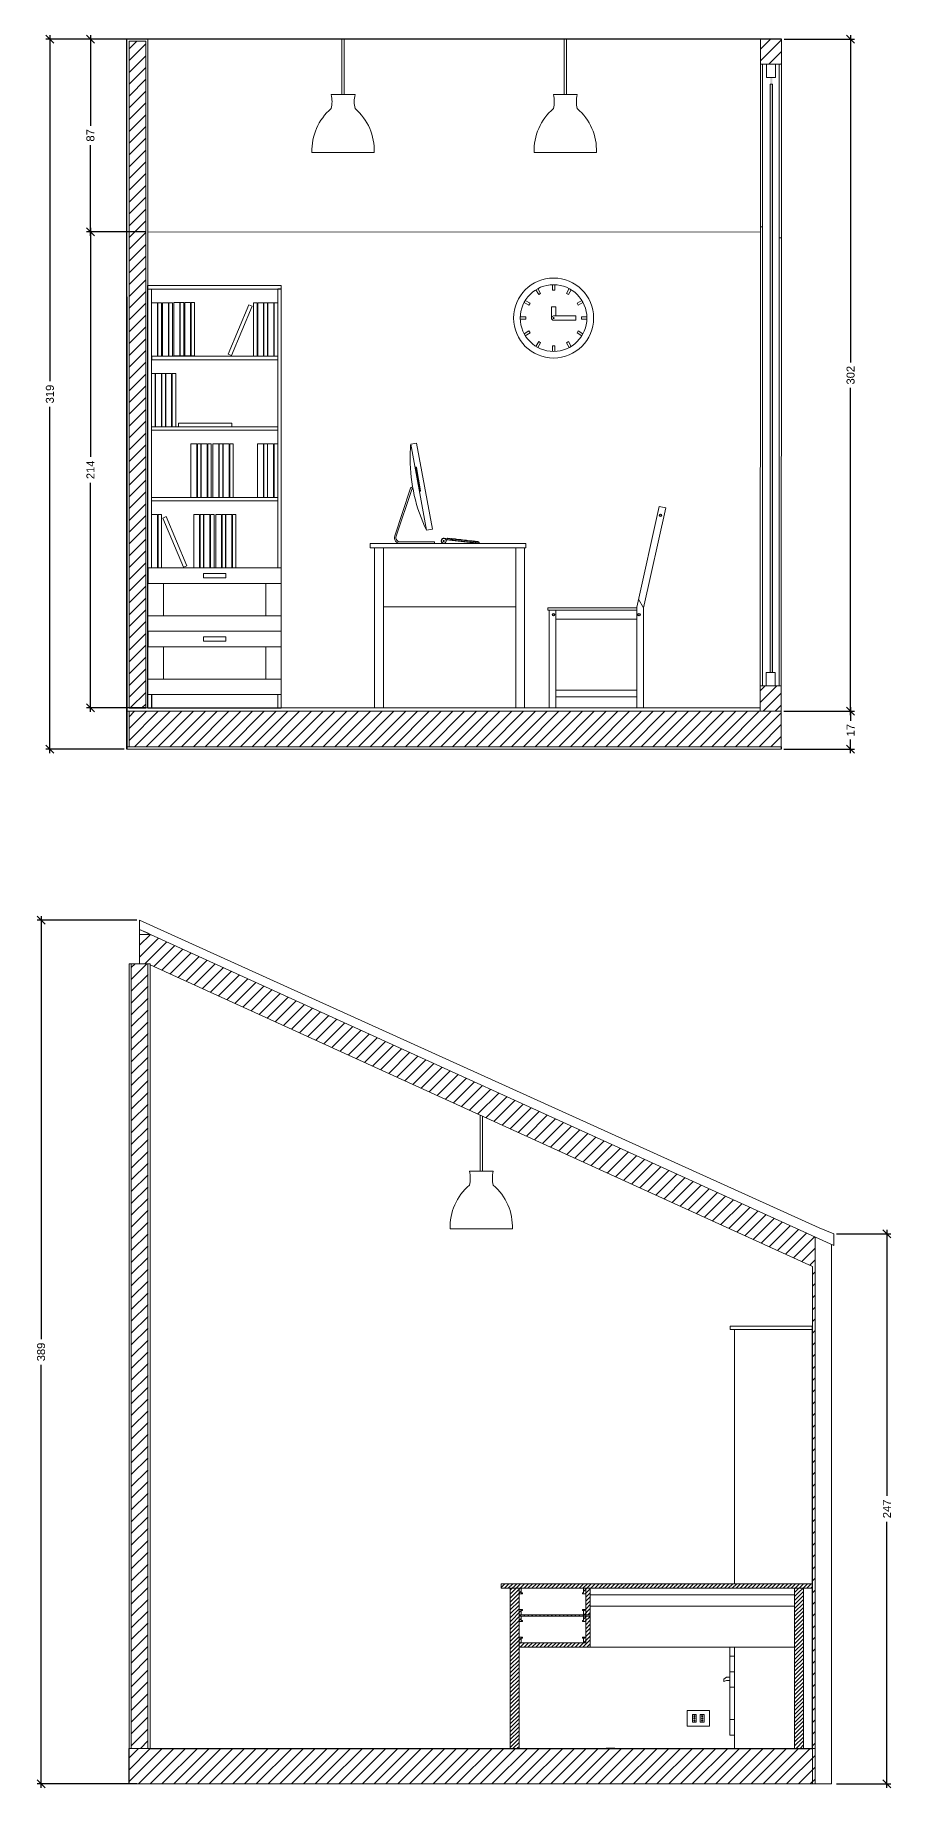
# Model space of a CAD drawing. Header units: inches. Extents: x 446 to 5946, y 570 to 2728.
# Drawn here: x 2364 to 2750, y 641 to 1429 of the extents above; entities that cross this region are included whole.
import ezdxf

# ---------------------------------------------------------------- set-up
doc = ezdxf.new("R2010")
doc.units = ezdxf.units.IN
doc.header["$MEASUREMENT"] = 0
for name, color, linetype, lineweight in [('ACCESSORI', 2, 'Continuous', 13), ('ARREDI', 8, 'Continuous', 18), ('CAMPITURE', 6, 'Continuous', 13), ('INFISSI', 4, 'Continuous', 13), ('quote', 5, 'Continuous', 18), ('STRUTTURA', 7, 'Continuous', 20), ('Viti', 4, 'Continuous', 25)]:
    doc.layers.add(name, color=color, linetype=linetype, lineweight=lineweight)
doc.styles.add('ARIAL', font='Arial.ttf')
doc.dimstyles.new('TICK_36', dxfattribs={"dimtxt": 3.6, "dimasz": 3.6, "dimexe": 1.8, "dimexo": 1.2, "dimgap": 1.8, "dimtad": 0, "dimdec": 0, "dimzin": 0, "dimdsep": 46, "dimtxsty": 'ARIAL', "dimblk": 'OBLIQUE', "dimcen": 1.8, "dimdle": 1.8, "dimclrd": 256, "dimclrt": 256, "dimadec": 0, "dimazin": 0, "dimtfac": 1, "dimtdec": 0, "dimtmove": 1, "dimatfit": 3, "dimldrblk": 'OPEN90', "dimfxl": 1, "dimtfill": 1, "dimtolj": 1, "dimtzin": 0, "dimarcsym": 0})
pattern_1 = [(45, (-1094.5758, -921.7345), (-2.6516504, 2.6516504), [])]

# ---------------------------------------------------------------- blocks, each defined once
blk = doc.blocks.new('scrivania')
for p, q in [((1099.49, 549.14), (1169.49, 549.14)), ((1099.49, 547.14), (1099.49, 549.14)), ((1169.49, 547.14), (1099.49, 547.14)), ((1101.49, 547.14), (1101.49, 520.64)), ((1101.49, 547.14), (1101.49, 475.14)), ((1105.49, 475.14), (1105.49, 547.14)), ((1164.99, 547.14), (1164.99, 475.14)), ((1168.99, 520.64), (1168.99, 547.14)), ((1169.49, 547.14), (1168.99, 547.14)), ((1168.99, 475.14), (1168.99, 547.14)), ((1169.49, 549.14), (1169.49, 547.14)), ((1105.49, 520.64), (1164.99, 520.64)), ((1101.49, 475.14), (1105.49, 475.14)), ((1164.99, 475.14), (1168.99, 475.14))]:
    blk.add_line(p, q)
blk = doc.blocks.new('sedia')
for p, q in [((1164.84, 615.91), (1154.76, 570.59)), ((1167.76, 615.26), (1157.76, 570.26)), ((1167.76, 615.26), (1164.84, 615.91)), ((1154.76, 570.26), (1114.76, 570.26)), ((1114.76, 569.26), (1114.76, 570.26)), ((1154.76, 569.26), (1114.76, 569.26)), ((1115.26, 569.26), (1115.26, 525.26)), ((1118.26, 569.26), (1118.26, 525.26)), ((1154.76, 525.26), (1154.76, 570.59)), ((1155.56, 574.19), (1157.76, 570.26)), ((1157.76, 525.26), (1157.76, 570.26)), ((1154.76, 565.26), (1118.26, 565.26)), ((1154.76, 533.26), (1118.26, 533.26)), ((1154.76, 530.26), (1118.26, 530.26)), ((1118.26, 525.26), (1115.26, 525.26)), ((1157.76, 525.26), (1154.76, 525.26))]:
    blk.add_line(p, q)
at = {"layer": 'Viti'}
for centre in [(1165.41, 611.94), (1117.26, 567.26), (1155.76, 567.26)]:
    blk.add_circle(centre, 0.5, dxfattribs=at)
blk = doc.blocks.new('MAC1')
at = {"layer": 'ACCESSORI'}
for points in [[(2699.02, 1381.47, -0.022614), (2699.32, 1388.12), (2706.4, 1349.35, -0.113322)], [(2701.46, 1377.58, -1), (2701.81, 1377.65), (2703.72, 1367.16, -1), (2703.38, 1367.1)], [(2700.1, 1368.91, 0.23825), (2699.07, 1367.89), (2692.06, 1346.89, 0.512029), (2694.57, 1343.41), (2709.98, 1343.41), (2709.98, 1344.09), (2694.57, 1344.09, -0.512029), (2692.71, 1346.67), (2699.72, 1367.67, -0.211377), (2700.22, 1368.23, -0.002352)], [(2713.96, 1344.75, 2.414214), (2714.29, 1344.75, -1), (2714.32, 1344.78, -2.414214), (2713.94, 1344.78, -1)], [(2714.11, 1344.86, -1), (2714.15, 1344.86), (2714.15, 1344.59, -1), (2714.11, 1344.59)], [(2715.43, 1345.04, -0.222006), (2715.79, 1345.16), (2729.77, 1343.59), (2729.75, 1343.43)], [(2715.83, 1345.58), (2715.85, 1345.76, -0.414214), (2715.93, 1345.82), (2717, 1345.71, -0.414214), (2717.06, 1345.62), (2717.04, 1345.44)], [(2717.51, 1345.39), (2717.53, 1345.57, -0.414214), (2717.61, 1345.64), (2719.45, 1345.43, -0.414214), (2719.52, 1345.35), (2719.5, 1345.17)], [(2719.94, 1345.12), (2719.96, 1345.3, -0.414214), (2720.05, 1345.36), (2721.86, 1345.16, -0.414214), (2721.93, 1345.08), (2721.91, 1344.9)], [(2722.41, 1344.84), (2722.43, 1345.02, -0.414214), (2722.51, 1345.08), (2724.32, 1344.88, -0.414214), (2724.38, 1344.8), (2724.36, 1344.62)], [(2724.8, 1344.57), (2724.83, 1344.75, -0.414214), (2724.91, 1344.81), (2726.72, 1344.61, -0.414214), (2726.79, 1344.53), (2726.77, 1344.35)], [(2727.37, 1344.54), (2728.09, 1344.46, -0.200144), (2728.14, 1344.43), (2728.35, 1344.17), (2727.27, 1344.29), (2727.29, 1344.47, -0.414214)], [(2728.58, 1344.4), (2729.5, 1344.3, -0.414214), (2729.56, 1344.22), (2729.54, 1344.04), (2728.48, 1344.16), (2728.5, 1344.34, -0.414214)]]:
    blk.add_lwpolyline(points, format="xyb", close=True, dxfattribs=at)
blk.add_lwpolyline([(2699.32, 1388.12), (2701.95, 1388.6), (2709.03, 1349.83), (2706.4, 1349.35)], close=True, dxfattribs=at)
blk.add_lwpolyline([(2715.79, 1345.16), (2730.1, 1343.55), (2730.15, 1343.97), (2714.26, 1345.76, 2.784253), (2715.3, 1344.68, -0.474613), (2715.8, 1345.16)], format="xyb", dxfattribs=at)
blk.add_circle((2714.13, 1344.59), 1.07, dxfattribs=at)
blk = doc.blocks.new('RETINO')
at = {"layer": 'CAMPITURE', "linetype": 'Continuous'}
for p, q in [((4390.22, 1019.93), (4395.09, 1024.8)), ((4390.22, 1014.63), (4398.75, 1023.16)), ((4392.5, 1011.6), (4402.39, 1021.5)), ((4396.6, 1010.4), (4406.04, 1019.84)), ((4400.24, 1008.75), (4409.68, 1018.18)), ((4403.89, 1007.09), (4413.33, 1016.52)), ((4407.53, 1005.43), (4416.97, 1014.86)), ((4411.18, 1003.77), (4420.62, 1013.21)), ((4414.82, 1002.11), (4424.26, 1011.55)), ((4418.47, 1000.45), (4427.9, 1009.89)), ((4422.11, 998.79), (4431.55, 1008.23)), ((4425.75, 997.13), (4435.19, 1006.57)), ((4429.4, 995.47), (4438.84, 1004.91)), ((4433.04, 993.81), (4442.48, 1003.25)), ((4436.69, 992.15), (4446.12, 1001.59)), ((4440.33, 990.49), (4449.77, 999.93)), ((4443.97, 988.83), (4453.41, 998.27)), ((4447.62, 987.18), (4457.06, 996.61)), ((4451.26, 985.52), (4460.7, 994.95)), ((4454.91, 983.86), (4464.34, 993.3)), ((4458.55, 982.2), (4467.99, 991.64)), ((4462.19, 980.54), (4471.63, 989.98)), ((4465.84, 978.88), (4475.28, 988.32)), ((4469.48, 977.22), (4478.92, 986.66)), ((4473.13, 975.56), (4482.57, 985)), ((4476.77, 973.9), (4486.21, 983.34)), ((4480.41, 972.24), (4489.85, 981.68)), ((4484.06, 970.58), (4493.5, 980.02)), ((4487.7, 968.92), (4497.14, 978.36)), ((4491.35, 967.26), (4500.79, 976.7)), ((4494.99, 965.61), (4504.43, 975.04)), ((4498.64, 963.95), (4508.07, 973.39)), ((4502.28, 962.29), (4511.72, 971.73)), ((4505.92, 960.63), (4515.36, 970.07)), ((4509.57, 958.97), (4519.01, 968.41)), ((4513.21, 957.31), (4522.65, 966.75)), ((4516.86, 955.65), (4526.29, 965.09)), ((4520.5, 953.99), (4529.94, 963.43)), ((4524.14, 952.33), (4533.58, 961.77)), ((4527.79, 950.67), (4537.23, 960.11)), ((4531.43, 949.01), (4540.87, 958.45)), ((4535.08, 947.35), (4544.52, 956.79)), ((4538.72, 945.7), (4548.16, 955.13)), ((4542.36, 944.04), (4551.8, 953.48)), ((4546.01, 942.38), (4555.45, 951.82)), ((4549.65, 940.72), (4559.09, 950.16)), ((4553.3, 939.06), (4562.74, 948.5)), ((4556.94, 937.4), (4566.38, 946.84)), ((4560.58, 935.74), (4570.02, 945.18)), ((4564.23, 934.08), (4573.67, 943.52)), ((4567.87, 932.42), (4577.31, 941.86)), ((4571.52, 930.76), (4580.96, 940.2)), ((4575.16, 929.1), (4584.6, 938.54)), ((4578.81, 927.44), (4588.24, 936.88)), ((4582.45, 925.78), (4591.89, 935.22)), ((4586.09, 924.13), (4595.53, 933.56)), ((4589.74, 922.47), (4599.18, 931.91)), ((4593.38, 920.81), (4602.82, 930.25)), ((4597.03, 919.15), (4606.47, 928.59)), ((4600.67, 917.49), (4610.11, 926.93)), ((4604.31, 915.83), (4613.75, 925.27)), ((4607.96, 914.17), (4617.4, 923.61)), ((4611.6, 912.51), (4621.04, 921.95)), ((4615.25, 910.85), (4624.69, 920.29)), ((4618.89, 909.19), (4628.33, 918.63)), ((4622.53, 907.53), (4631.97, 916.97)), ((4626.18, 905.87), (4635.62, 915.31)), ((4629.82, 904.21), (4639.26, 913.65)), ((4633.47, 902.56), (4642.91, 912)), ((4637.11, 900.9), (4646.55, 910.34)), ((4640.75, 899.24), (4650.19, 908.68)), ((4644.4, 897.58), (4653.84, 907.02)), ((4648.04, 895.92), (4657.48, 905.36)), ((4651.69, 894.26), (4661.13, 903.7)), ((4655.33, 892.6), (4664.77, 902.04)), ((4658.98, 890.94), (4668.42, 900.38)), ((4662.62, 889.28), (4672.06, 898.72)), ((4666.26, 887.62), (4675.7, 897.06)), ((4669.91, 885.96), (4679.35, 895.4)), ((4673.55, 884.3), (4682.99, 893.74)), ((4677.2, 882.65), (4686.64, 892.09)), ((4680.84, 880.99), (4690.28, 890.43)), ((4684.48, 879.33), (4693.92, 888.77)), ((4688.13, 877.67), (4694.16, 883.7)), ((4691.77, 876.01), (4694.16, 878.4)), ((4692.97, 871.9), (4694.17, 873.1)), ((4692.97, 866.6), (4694.17, 867.8)), ((4692.97, 861.29), (4694.17, 862.49)), ((4692.97, 855.99), (4694.17, 857.19)), ((4692.97, 850.69), (4694.17, 851.89)), ((4692.97, 845.38), (4694.17, 846.58)), ((4692.97, 840.08), (4694.17, 841.28)), ((4692.97, 834.78), (4694.17, 835.98)), ((4692.97, 829.47), (4694.17, 830.67)), ((4692.97, 824.17), (4694.17, 825.37)), ((4692.97, 818.87), (4694.17, 820.07)), ((4692.97, 813.56), (4694.17, 814.76)), ((4692.97, 808.26), (4694.17, 809.46)), ((4692.97, 802.96), (4694.17, 804.16)), ((4692.97, 797.65), (4694.17, 798.85)), ((4692.97, 792.35), (4694.17, 793.55)), ((4692.97, 787.05), (4694.17, 788.25)), ((4692.97, 781.74), (4694.17, 782.94)), ((4692.97, 776.44), (4694.17, 777.64)), ((4692.97, 771.14), (4694.17, 772.34)), ((4692.97, 765.83), (4694.17, 767.03)), ((4692.97, 760.53), (4694.17, 761.73)), ((4692.97, 755.23), (4694.17, 756.43)), ((4692.97, 749.92), (4694.17, 751.12)), ((4692.97, 744.62), (4694.17, 745.82)), ((4692.97, 739.32), (4694.17, 740.52)), ((4692.97, 734.01), (4694.17, 735.21)), ((4692.97, 728.71), (4694.17, 729.91)), ((4692.97, 723.41), (4694.17, 724.61)), ((4692.97, 718.1), (4694.17, 719.3)), ((4692.97, 712.8), (4694.17, 714)), ((4692.97, 707.5), (4694.17, 708.7)), ((4692.97, 702.19), (4694.17, 703.39)), ((4692.97, 696.89), (4694.17, 698.09)), ((4692.97, 691.59), (4694.17, 692.79)), ((4692.97, 686.28), (4694.17, 687.48)), ((4692.97, 680.98), (4694.17, 682.18)), ((4692.97, 675.68), (4694.17, 676.88)), ((4692.97, 670.37), (4694.17, 671.57)), ((4692.97, 665.07), (4694.17, 666.27)), ((4692.97, 659.77), (4694.17, 660.97))]:
    blk.add_line(p, q, dxfattribs=at)
blk = doc.blocks.new('_Oblique')
at = {"color": 0, "linetype": 'ByBlock', "lineweight": -2}
blk.add_line((-0.5, -0.5), (0.5, 0.5), dxfattribs=at)
blk = doc.blocks.new('*D28')
at = {"layer": 'quote', "color": 0, "lineweight": -2, "transparency": 16777216}
for p, q in [((2701.27, 1427.6), (2732.95, 1427.6)), ((2701.17, 1125.19), (2732.95, 1125.19))]:
    blk.add_line(p, q, dxfattribs=at)
at = {"layer": 'quote', "lineweight": -2, "transparency": 16777216}
for p, q in [((2731.15, 1429.4), (2731.15, 1282.12)), ((2731.15, 1123.39), (2731.15, 1270.66))]:
    blk.add_line(p, q, dxfattribs=at)
at = {"layer": 'quote', "lineweight": -2, "transparency": 16777216, "xscale": 3.6, "yscale": 3.6, "zscale": 3.6}
for p, rotation in [((2731.15, 1427.6), 90), ((2731.15, 1125.19), 270)]:
    blk.add_blockref('_Oblique', p, dxfattribs=dict(at, rotation=rotation))
at = {"layer": 'quote', "transparency": 16777216, "insert": (2731.15, 1276.39), "char_height": 3.6, "attachment_point": 5, "rotation": 90, "style": 'ARIAL', "bg_fill": 3, "box_fill_scale": 1.25, "bg_fill_color": 256, "bg_fill_true_color": 13158600, "bg_fill_transparency": 0}
blk.add_mtext('\\A1;302', dxfattribs=at)
blk = doc.blocks.new('_Open90')
at = {"color": 0, "linetype": 'ByBlock', "lineweight": -2}
for p, q in [((0, 0), (-1, 0)), ((-0.5, 0.5), (0, 0)), ((0, 0), (-0.5, -0.5))]:
    blk.add_line(p, q, dxfattribs=at)
blk = doc.blocks.new('*D29')
at = {"layer": 'quote', "color": 0, "lineweight": -2, "transparency": 16777216}
for p, q in [((2701.17, 1125.19), (2732.95, 1125.19)), ((2701.17, 1108.19), (2732.95, 1108.19))]:
    blk.add_line(p, q, dxfattribs=at)
at = {"layer": 'quote', "lineweight": -2, "transparency": 16777216}
for p, q in [((2731.15, 1126.99), (2731.15, 1120.89)), ((2731.15, 1106.39), (2731.15, 1112.48))]:
    blk.add_line(p, q, dxfattribs=at)
at = {"layer": 'quote', "lineweight": -2, "transparency": 16777216, "xscale": 3.6, "yscale": 3.6, "zscale": 3.6}
for p, rotation in [((2731.15, 1125.19), 90), ((2731.15, 1108.19), 270)]:
    blk.add_blockref('_Oblique', p, dxfattribs=dict(at, rotation=rotation))
at = {"layer": 'quote', "transparency": 16777216, "insert": (2731.15, 1116.69), "char_height": 3.6, "attachment_point": 5, "rotation": 90, "style": 'ARIAL', "bg_fill": 3, "box_fill_scale": 1.25, "bg_fill_color": 256, "bg_fill_true_color": 13158600, "bg_fill_transparency": 0}
blk.add_mtext('\\A1;17', dxfattribs=at)
blk = doc.blocks.new('*D30')
at = {"layer": 'quote', "color": 0, "lineweight": -2, "transparency": 16777216}
for p, q in [((2404.27, 1427.59), (2369.03, 1427.59)), ((2404.27, 1108.19), (2369.03, 1108.19))]:
    blk.add_line(p, q, dxfattribs=at)
at = {"layer": 'quote', "lineweight": -2, "transparency": 16777216}
for p, q in [((2370.83, 1429.39), (2370.83, 1273.64)), ((2370.83, 1106.39), (2370.83, 1262.14))]:
    blk.add_line(p, q, dxfattribs=at)
at = {"layer": 'quote', "lineweight": -2, "transparency": 16777216, "xscale": 3.6, "yscale": 3.6, "zscale": 3.6}
for p, rotation in [((2370.83, 1427.59), 90), ((2370.83, 1108.19), 270)]:
    blk.add_blockref('_Oblique', p, dxfattribs=dict(at, rotation=rotation))
at = {"layer": 'quote', "transparency": 16777216, "insert": (2370.83, 1267.89), "char_height": 3.6, "attachment_point": 5, "rotation": 90, "style": 'ARIAL', "bg_fill": 3, "box_fill_scale": 1.25, "bg_fill_color": 256, "bg_fill_true_color": 13158600, "bg_fill_transparency": 0}
blk.add_mtext('\\A1;319', dxfattribs=at)
blk = doc.blocks.new('*D31')
at = {"layer": 'quote', "color": 0, "lineweight": -2, "transparency": 16777216}
for p, q in [((2413.86, 1340.92), (2387.29, 1340.92)), ((2413.77, 1126.69), (2387.29, 1126.69))]:
    blk.add_line(p, q, dxfattribs=at)
at = {"layer": 'quote', "lineweight": -2, "transparency": 16777216}
for p, q in [((2389.09, 1342.72), (2389.09, 1239.63)), ((2389.09, 1124.89), (2389.09, 1227.98))]:
    blk.add_line(p, q, dxfattribs=at)
at = {"layer": 'quote', "lineweight": -2, "transparency": 16777216, "xscale": 3.6, "yscale": 3.6, "zscale": 3.6}
for p, rotation in [((2389.09, 1340.92), 90), ((2389.09, 1126.69), 270)]:
    blk.add_blockref('_Oblique', p, dxfattribs=dict(at, rotation=rotation))
at = {"layer": 'quote', "transparency": 16777216, "insert": (2389.09, 1233.8), "char_height": 3.6, "attachment_point": 5, "rotation": 90, "style": 'ARIAL', "bg_fill": 3, "box_fill_scale": 1.25, "bg_fill_color": 256, "bg_fill_true_color": 13158600, "bg_fill_transparency": 0}
blk.add_mtext('\\A1;214', dxfattribs=at)
blk = doc.blocks.new('*D32')
at = {"layer": 'quote', "color": 0, "lineweight": -2, "transparency": 16777216}
for p, q in [((2413.77, 1427.59), (2387.29, 1427.59)), ((2413.77, 1340.92), (2387.29, 1340.92))]:
    blk.add_line(p, q, dxfattribs=at)
at = {"layer": 'quote', "lineweight": -2, "transparency": 16777216}
for p, q in [((2389.09, 1429.39), (2389.09, 1388.61)), ((2389.09, 1339.12), (2389.09, 1379.9))]:
    blk.add_line(p, q, dxfattribs=at)
at = {"layer": 'quote', "lineweight": -2, "transparency": 16777216, "xscale": 3.6, "yscale": 3.6, "zscale": 3.6}
for p, rotation in [((2389.09, 1427.59), 90), ((2389.09, 1340.92), 270)]:
    blk.add_blockref('_Oblique', p, dxfattribs=dict(at, rotation=rotation))
at = {"layer": 'quote', "transparency": 16777216, "insert": (2389.09, 1384.26), "char_height": 3.6, "attachment_point": 5, "rotation": 90, "style": 'ARIAL', "bg_fill": 3, "box_fill_scale": 1.25, "bg_fill_color": 256, "bg_fill_true_color": 13158600, "bg_fill_transparency": 0}
blk.add_mtext('\\A1;87', dxfattribs=at)
blk = doc.blocks.new('*D33')
at = {"layer": 'quote', "lineweight": -2, "transparency": 16777216}
for p, q in [((2366.87, 1033.1), (2366.87, 842.74)), ((2366.87, 640.87), (2366.87, 831.23))]:
    blk.add_line(p, q, dxfattribs=at)
at = {"layer": 'quote', "color": 0, "lineweight": -2, "transparency": 16777216}
for p, q in [((2410.02, 1031.3), (2365.07, 1031.3)), ((2410.02, 642.67), (2365.07, 642.67))]:
    blk.add_line(p, q, dxfattribs=at)
at = {"layer": 'quote', "lineweight": -2, "transparency": 16777216, "xscale": 3.6, "yscale": 3.6, "zscale": 3.6}
for p, rotation in [((2366.87, 1031.3), 90), ((2366.87, 642.67), 270)]:
    blk.add_blockref('_Oblique', p, dxfattribs=dict(at, rotation=rotation))
at = {"layer": 'quote', "transparency": 16777216, "insert": (2366.87, 836.99), "char_height": 3.6, "attachment_point": 5, "rotation": 90, "style": 'ARIAL', "bg_fill": 3, "box_fill_scale": 1.25, "bg_fill_color": 256, "bg_fill_true_color": 13158600, "bg_fill_transparency": 0}
blk.add_mtext('\\A1;389', dxfattribs=at)
blk = doc.blocks.new('*D34')
at = {"layer": 'quote', "lineweight": -2, "transparency": 16777216}
for p, q in [((2747.5, 891.91), (2747.5, 772.22)), ((2747.5, 640.87), (2747.5, 760.56))]:
    blk.add_line(p, q, dxfattribs=at)
at = {"layer": 'quote', "color": 0, "lineweight": -2, "transparency": 16777216}
for p, q in [((2724.84, 890.11), (2749.3, 890.11)), ((2724.84, 642.67), (2749.3, 642.67))]:
    blk.add_line(p, q, dxfattribs=at)
at = {"layer": 'quote', "lineweight": -2, "transparency": 16777216, "xscale": 3.6, "yscale": 3.6, "zscale": 3.6}
for p, rotation in [((2747.5, 890.11), 90), ((2747.5, 642.67), 270)]:
    blk.add_blockref('_Oblique', p, dxfattribs=dict(at, rotation=rotation))
at = {"layer": 'quote', "transparency": 16777216, "insert": (2747.5, 766.39), "char_height": 3.6, "attachment_point": 5, "rotation": 90, "style": 'ARIAL', "bg_fill": 3, "box_fill_scale": 1.25, "bg_fill_color": 256, "bg_fill_true_color": 13158600, "bg_fill_transparency": 0}
blk.add_mtext('\\A1;247', dxfattribs=at)

msp = doc.modelspace()

# ---------------------------------------------------------------- hatches: boundary and pattern name
at = {"layer": 'ARREDI'}
h = msp.add_hatch(dxfattribs=at)
h.set_pattern_fill('ANSI31', color=256, scale=10)
h.set_pattern_definition([(45, (1800.4978, 258.1276), (-0.8838835, 0.8838835), [])])
h.paths.add_polyline_path([(2581.96, 730.69), (2577.96, 730.69), (2577.96, 658.69), (2581.96, 658.69)])
h.paths.add_polyline_path([(2713.96, 732.69), (2573.96, 732.69), (2573.96, 730.69), (2713.96, 730.69)])
h.paths.add_polyline_path([(2709.96, 730.69), (2705.96, 730.69), (2705.96, 658.67), (2709.96, 658.67)])
h.paths.add_polyline_path([(2611.96, 718.69), (2581.96, 718.69), (2581.96, 718.19), (2611.96, 718.19)])
h.paths.add_polyline_path([(2613.96, 730.69), (2611.96, 730.69), (2611.96, 718.69), (2613.96, 718.69)])
h.paths.add_polyline_path([(2613.96, 718.19), (2611.96, 718.19), (2611.96, 706.19), (2581.96, 706.19), (2581.96, 704.19), (2613.96, 704.19)])
h.paths.add_polyline_path([(2611.96, 708.69), (2610.46, 708.69), (2610.46, 708.19), (2610.96, 708.19), (2610.96, 706.19), (2611.96, 706.19)], flags=17)
h.paths.add_polyline_path([(2611.96, 718.19), (2610.96, 718.19), (2610.96, 716.19), (2610.46, 716.19), (2610.46, 715.69), (2611.96, 715.69)], flags=17)
h.paths.add_polyline_path([(2611.96, 721.19), (2610.46, 721.19), (2610.46, 720.69), (2610.96, 720.69), (2610.96, 718.69), (2611.96, 718.69)])
h.paths.add_polyline_path([(2611.96, 730.69), (2610.96, 730.69), (2610.96, 728.69), (2610.46, 728.69), (2610.46, 728.19), (2611.96, 728.19)])
h.paths.add_polyline_path([(2582.96, 730.69), (2581.96, 730.69), (2581.96, 728.19), (2583.46, 728.19), (2583.46, 728.69), (2582.96, 728.69)])
h.paths.add_polyline_path([(2582.96, 720.69), (2583.46, 720.69), (2583.46, 721.19), (2581.96, 721.19), (2581.96, 718.69), (2582.96, 718.69)])
h.paths.add_polyline_path([(2582.96, 718.19), (2581.96, 718.19), (2581.96, 715.69), (2583.46, 715.69), (2583.46, 716.19), (2582.96, 716.19)], flags=17)
h.paths.add_polyline_path([(2582.96, 708.19), (2583.46, 708.19), (2583.46, 708.69), (2581.96, 708.69), (2581.96, 706.19), (2582.96, 706.19)], flags=17)
at = {"layer": 'CAMPITURE'}
h = msp.add_hatch(dxfattribs=at)
h.set_pattern_fill('ANSI31', color=256, scale=30)
h.paths.add_polyline_path([(2690.57, 1427.6), (2700.07, 1427.6), (2700.07, 1416.25), (2690.57, 1416.25)])
h = msp.add_hatch(dxfattribs=at)
h.set_pattern_fill('ANSI31', color=256, scale=30)
h.set_pattern_definition(pattern_1)
h.paths.add_polyline_path([(2406.47, 1126.68), (2413.97, 1126.68), (2413.97, 1426.6), (2406.47, 1426.6)])
h = msp.add_hatch(dxfattribs=at)
h.set_pattern_fill('ANSI31', color=256, scale=30)
h.set_pattern_definition(pattern_1)
h.paths.add_polyline_path([(2690.47, 1126.69), (2690.47, 1125.19), (2699.97, 1125.19), (2699.97, 1136.68), (2690.48, 1136.68)])
h = msp.add_hatch(dxfattribs=at)
h.set_pattern_fill('ANSI31', color=256, scale=30)
h.set_pattern_definition([(45, (-1924.34, 482.982), (-2.6516504, 2.6516504), [])])
h.paths.add_polyline_path([(2406.47, 1125.19), (2406.47, 1109.19), (2699.97, 1109.19), (2699.97, 1125.19)])
h = msp.add_hatch(dxfattribs=at)
h.set_pattern_fill('ANSI31', color=256, scale=30)
h.set_pattern_definition([(45, (-1833.0363, -3076.8376), (-2.6516504, 2.6516504), [])])
h.paths.add_polyline_path([(2407.47, 1011.6), (2414.99, 1011.6), (2414.97, 658.67), (2413.96, 658.67), (2407.47, 658.67)])
at = {"layer": 'INFISSI'}
h = msp.add_hatch(color=4, dxfattribs=at)
h.dxf.hatch_style = 1
h.paths.add_polyline_path([(2695.97, 1410.25), (2694.97, 1410.25), (2694.97, 1142.68), (2695.97, 1142.68)])

# ---------------------------------------------------------------- linework, layer by layer
for p, q in [((2700.07, 1427.6), (2405.47, 1427.59)), ((2405.47, 1311.69), (2405.47, 1108.19)), ((2414.97, 1126.69), (2414.97, 1316.69)), ((2474.97, 1315.09), (2473.37, 1315.09)), ((2416.57, 1284.94), (2416.57, 1283.34)), ((2414.97, 1161.19), (2414.97, 1189.69)), ((2414.97, 1189.69), (2414.97, 1182.69)), ((2414.97, 1132.69), (2414.97, 1161.19)), ((2414.97, 1161.19), (2414.97, 1154.19)), ((2416.57, 1132.69), (2416.57, 1126.69)), ((2406.47, 1126.69), (2413.97, 1126.69)), ((2414.97, 1126.69), (2416.57, 1126.69)), ((2414.97, 1126.69), (2474.97, 1126.69)), ((2473.37, 1126.69), (2474.97, 1126.69)), ((2699.97, 1109.19), (2699.97, 1108.19)), ((2713.96, 658.67), (2713.96, 848.67)), ((2713.96, 730.69), (2713.96, 732.69)), ((2406.46, 642.67), (2406.46, 658.67)), ((2625.11, 658.67), (2621.11, 658.67))]:
    msp.add_line(p, q)
msp.add_lwpolyline([(2405.47, 1108.19), (2405.47, 1427.59)])
at = {"layer": 'ACCESSORI', "transparency": 33554687}
for p, q in [((2596.99, 1314.59), (2596.99, 1317.08)), ((2597.99, 1314.59), (2597.99, 1317.08)), ((2584.25, 1309.15), (2586.41, 1307.9)), ((2584.75, 1310.02), (2586.91, 1308.77)), ((2589.56, 1314.82), (2590.8, 1312.66)), ((2590.42, 1315.32), (2591.67, 1313.16)), ((2590.8, 1312.66), (2591.67, 1313.16)), ((2596.99, 1314.59), (2597.99, 1314.59)), ((2604.55, 1315.32), (2603.3, 1313.16)), ((2603.3, 1313.16), (2604.17, 1312.66)), ((2605.42, 1314.82), (2604.17, 1312.66)), ((2610.22, 1310.02), (2608.06, 1308.77)), ((2610.72, 1309.15), (2608.56, 1307.9)), ((2582.5, 1302.59), (2584.99, 1302.59)), ((2582.5, 1301.59), (2584.99, 1301.59)), ((2584.99, 1301.59), (2584.99, 1302.59)), ((2586.41, 1307.9), (2586.91, 1308.77)), ((2596.49, 1302.09), (2596.49, 1307.09)), ((2596.49, 1307.09), (2598.49, 1307.09)), ((2597.49, 1303.09), (2607.49, 1303.09)), ((2607.49, 1301.09), (2597.49, 1301.09)), ((2598.49, 1307.09), (2598.49, 1303.09)), ((2607.49, 1303.09), (2607.49, 1301.09)), ((2608.06, 1308.77), (2608.56, 1307.9)), ((2612.48, 1302.59), (2609.99, 1302.59)), ((2609.99, 1302.59), (2609.99, 1301.59)), ((2612.48, 1301.59), (2609.99, 1301.59)), ((2584.25, 1295.02), (2586.41, 1296.27)), ((2584.75, 1294.16), (2586.91, 1295.4)), ((2586.41, 1296.27), (2586.91, 1295.4)), ((2608.06, 1295.4), (2608.56, 1296.27)), ((2610.22, 1294.16), (2608.06, 1295.4)), ((2610.72, 1295.02), (2608.56, 1296.27)), ((2589.56, 1289.35), (2590.8, 1291.51)), ((2590.42, 1288.85), (2591.67, 1291.01)), ((2590.8, 1291.51), (2591.67, 1291.01)), ((2596.99, 1287.1), (2596.99, 1289.59)), ((2597.99, 1289.59), (2596.99, 1289.59)), ((2597.99, 1287.1), (2597.99, 1289.59)), ((2603.3, 1291.01), (2604.17, 1291.51)), ((2604.55, 1288.85), (2603.3, 1291.01)), ((2605.42, 1289.35), (2604.17, 1291.51))]:
    msp.add_line(p, q, dxfattribs=at)
at = {"layer": 'ACCESSORI'}
for points in [[(2502.77, 1402.6), (2502.27, 1402.6), (2502.27, 1427.6)], [(2502.77, 1402.6), (2503.27, 1402.6), (2503.27, 1427.57)], [(2602.77, 1402.6), (2602.27, 1402.6), (2602.27, 1427.6)], [(2602.77, 1402.6), (2603.27, 1402.6), (2603.27, 1427.57)], [(2497.38, 1402.6), (2502.77, 1402.6)], [(2508.15, 1402.6), (2502.77, 1402.6)], [(2597.38, 1402.6), (2602.77, 1402.6)], [(2608.15, 1402.6), (2602.77, 1402.6)], [(2488.77, 1376.6), (2516.77, 1376.6)], [(2588.77, 1376.6), (2616.77, 1376.6)], [(2426.59, 1285.06), (2426.59, 1309.06), (2429.25, 1309.06), (2429.25, 1285.06), (2426.59, 1285.06)], [(2429.46, 1285.06), (2429.46, 1309.06), (2431.06, 1309.06), (2431.06, 1285.06), (2429.46, 1285.06)], [(2431.5, 1285.06), (2431.5, 1309.06), (2434.16, 1309.06), (2434.16, 1285.06), (2431.5, 1285.06)], [(2434.37, 1285.06), (2434.37, 1309.06), (2435.97, 1309.06), (2435.97, 1285.06), (2434.37, 1285.06)], [(2416.57, 1284.94), (2416.57, 1308.94), (2419.22, 1308.94), (2419.22, 1284.94), (2416.57, 1284.94)], [(2419.43, 1284.94), (2419.43, 1308.94), (2421.03, 1308.94), (2421.03, 1284.94), (2419.43, 1284.94)], [(2421.48, 1284.94), (2421.48, 1308.94), (2424.14, 1308.94), (2424.14, 1284.94), (2421.48, 1284.94)], [(2424.34, 1284.94), (2424.34, 1308.94), (2425.94, 1308.94), (2425.94, 1284.94), (2424.34, 1284.94)], [(2452.57, 1285.25), (2461.83, 1307.39), (2460.36, 1308.01), (2451.1, 1285.87), (2452.57, 1285.25)], [(2464.03, 1284.94), (2464.03, 1308.94), (2462.43, 1308.94), (2462.43, 1284.94), (2464.03, 1284.94)], [(2466.99, 1284.94), (2466.99, 1308.94), (2464.33, 1308.94), (2464.33, 1284.94), (2466.99, 1284.94)], [(2468.7, 1284.94), (2468.7, 1308.94), (2467.1, 1308.94), (2467.1, 1284.94), (2468.7, 1284.94)], [(2471.57, 1284.94), (2471.57, 1308.94), (2468.91, 1308.94), (2468.91, 1284.94), (2471.57, 1284.94)], [(2473.37, 1284.94), (2473.37, 1308.94), (2471.77, 1308.94), (2471.77, 1284.94), (2473.37, 1284.94)], [(2416.57, 1253.19), (2416.57, 1277.19), (2418.17, 1277.19), (2418.17, 1253.19), (2416.57, 1253.19)], [(2418.37, 1253.19), (2418.37, 1277.19), (2421.03, 1277.19), (2421.03, 1253.19), (2418.37, 1253.19)], [(2421.23, 1253.19), (2421.23, 1277.19), (2422.83, 1277.19), (2422.83, 1253.19), (2421.23, 1253.19)], [(2422.95, 1253.19), (2422.95, 1277.19), (2425.61, 1277.19), (2425.61, 1253.19), (2422.95, 1253.19)], [(2425.9, 1253.19), (2425.9, 1277.19), (2427.5, 1277.19), (2427.5, 1253.19), (2425.9, 1253.19)], [(2452.69, 1253.19), (2428.69, 1253.17), (2428.69, 1254.77), (2452.69, 1254.79), (2452.69, 1253.19)], [(2434.32, 1221.44), (2434.32, 1245.44), (2436.98, 1245.44), (2436.98, 1221.44), (2434.32, 1221.44)], [(2437.19, 1221.44), (2437.19, 1245.44), (2438.79, 1245.44), (2438.79, 1221.44), (2437.19, 1221.44)], [(2438.9, 1221.44), (2438.9, 1245.44), (2441.56, 1245.44), (2441.56, 1221.44), (2438.9, 1221.44)], [(2441.85, 1221.44), (2441.85, 1245.44), (2443.45, 1245.44), (2443.45, 1221.44), (2441.85, 1221.44)], [(2444.2, 1221.44), (2444.2, 1245.44), (2446.86, 1245.44), (2446.86, 1221.44), (2444.2, 1221.44)], [(2447.07, 1221.44), (2447.07, 1245.44), (2448.67, 1245.44), (2448.67, 1221.44), (2447.07, 1221.44)], [(2448.78, 1221.44), (2448.78, 1245.44), (2451.44, 1245.44), (2451.44, 1221.44), (2448.78, 1221.44)], [(2451.73, 1221.44), (2451.73, 1245.44), (2453.33, 1245.44), (2453.33, 1221.44), (2451.73, 1221.44)], [(2464.23, 1221.44), (2464.23, 1245.44), (2466.89, 1245.44), (2466.89, 1221.44), (2464.23, 1221.44)], [(2467.1, 1221.44), (2467.1, 1245.44), (2468.7, 1245.44), (2468.7, 1221.44), (2467.1, 1221.44)], [(2468.81, 1221.44), (2468.81, 1245.44), (2471.47, 1245.44), (2471.47, 1221.44), (2468.81, 1221.44)], [(2471.77, 1221.44), (2471.77, 1245.44), (2473.37, 1245.44), (2473.37, 1221.44), (2471.77, 1221.44)], [(2416.57, 1189.69), (2416.57, 1213.69), (2419.22, 1213.69), (2419.22, 1189.69), (2416.57, 1189.69)], [(2419.52, 1189.69), (2419.52, 1213.69), (2421.12, 1213.69), (2421.12, 1189.69), (2419.52, 1189.69)], [(2430.98, 1190), (2421.72, 1212.14), (2423.2, 1212.76), (2432.46, 1190.62), (2430.98, 1190)], [(2435.55, 1189.69), (2435.55, 1213.69), (2438.2, 1213.69), (2438.2, 1189.69), (2435.55, 1189.69)], [(2438.41, 1189.69), (2438.41, 1213.69), (2440.01, 1213.69), (2440.01, 1189.69), (2438.41, 1189.69)], [(2440.13, 1189.69), (2440.13, 1213.69), (2442.78, 1213.69), (2442.78, 1189.69), (2440.13, 1189.69)], [(2443.08, 1189.69), (2443.08, 1213.69), (2444.68, 1213.69), (2444.68, 1189.69), (2443.08, 1189.69)], [(2445.43, 1189.69), (2445.43, 1213.69), (2448.08, 1213.69), (2448.08, 1189.69), (2445.43, 1189.69)], [(2448.29, 1189.69), (2448.29, 1213.69), (2449.89, 1213.69), (2449.89, 1189.69), (2448.29, 1189.69)], [(2450.01, 1189.69), (2450.01, 1213.69), (2452.66, 1213.69), (2452.66, 1189.69), (2450.01, 1189.69)], [(2452.96, 1189.69), (2452.96, 1213.69), (2454.56, 1213.69), (2454.56, 1189.69), (2452.96, 1189.69)], [(2564.97, 918.31), (2564.47, 918.31), (2564.47, 943.53)], [(2564.97, 918.31), (2565.47, 918.31), (2565.47, 943.08)], [(2559.58, 918.31), (2564.97, 918.31)], [(2570.35, 918.31), (2564.97, 918.31)], [(2578.97, 892.31), (2550.97, 892.31)]]:
    msp.add_lwpolyline(points, dxfattribs=at)
at = {"layer": 'ACCESSORI', "transparency": 33554687}
for points in [[(2663.41, 668.67), (2657.59, 668.67), (2657.59, 675.67), (2663.41, 675.67), (2667.59, 675.67), (2667.59, 668.67)], [(2659.97, 670.42), (2661.72, 670.42), (2661.72, 673.92), (2659.97, 673.92)], [(2665.22, 670.42), (2663.47, 670.42), (2663.47, 673.92), (2665.22, 673.92)]]:
    msp.add_lwpolyline(points, close=True, dxfattribs=at)
for centre, radius in [((2597.49, 1302.09), 18), ((2597.49, 1302.09), 15), ((2597.49, 1302.09), 0.2), ((2660.84, 673.17), 0.25), ((2660.84, 672.17), 0.25), ((2660.84, 671.17), 0.25), ((2664.34, 673.17), 0.25), ((2664.34, 672.17), 0.25), ((2664.34, 671.17), 0.25)]:
    msp.add_circle(centre, radius, dxfattribs=at)
at = {"layer": 'ACCESSORI'}
for centre, radius, start, end in [((2513.38, 1377.56), 24.63, 130.50678, 182.23924), ((2485.23, 1399.44), 12.56, 345.44528, 14.55472), ((2520.31, 1399.44), 12.56, 165.44528, 194.55472), ((2492.16, 1377.56), 24.63, 357.76076, 49.49322), ((2613.38, 1377.56), 24.63, 130.50678, 182.23924), ((2585.23, 1399.44), 12.56, 345.44528, 14.55472), ((2620.31, 1399.44), 12.56, 165.44528, 194.55472), ((2592.16, 1377.56), 24.63, 357.76076, 49.49322), ((2547.42, 915.15), 12.56, 345.44528, 14.55472), ((2582.51, 915.15), 12.56, 165.44528, 194.55472), ((2575.58, 893.27), 24.63, 130.50678, 182.23924), ((2554.35, 893.27), 24.63, 357.76076, 49.49322)]:
    msp.add_arc(centre, radius, start, end, dxfattribs=at)
at = {"layer": 'ACCESSORI', "transparency": 33554687}
msp.add_arc((2597.49, 1302.09), 1, 90, 270, dxfattribs=at)
at = {"layer": 'ARREDI'}
for p, q in [((2414.97, 1340.92), (2414.96, 1126.69)), ((2414.97, 1316.69), (2474.97, 1316.69)), ((2414.97, 1315.09), (2474.97, 1315.09)), ((2416.57, 1189.69), (2416.57, 1315.09)), ((2416.57, 1315.09), (2416.57, 1204.64)), ((2416.57, 1315.09), (2416.57, 1284.94)), ((2473.37, 1315.09), (2473.37, 1189.69)), ((2474.97, 1316.69), (2474.97, 1126.69)), ((2416.57, 1284.94), (2473.37, 1284.94)), ((2416.57, 1283.34), (2473.37, 1283.34)), ((2416.57, 1253.19), (2473.37, 1253.19)), ((2416.57, 1251.59), (2473.37, 1251.59)), ((2416.57, 1221.44), (2473.37, 1221.44)), ((2416.57, 1219.84), (2473.37, 1219.84)), ((2414.97, 1189.69), (2474.97, 1189.69)), ((2439.97, 1187.24), (2439.97, 1185.24)), ((2449.97, 1187.24), (2439.97, 1187.24)), ((2439.97, 1185.24), (2449.97, 1185.24)), ((2449.97, 1185.24), (2449.97, 1187.24)), ((2474.97, 1189.69), (2474.97, 1161.19)), ((2414.97, 1182.69), (2474.97, 1182.69)), ((2414.97, 1182.69), (2421.97, 1182.69)), ((2421.97, 1182.69), (2421.97, 1168.19)), ((2474.97, 1182.69), (2467.97, 1182.69)), ((2467.97, 1182.69), (2467.97, 1168.19)), ((2474.97, 1168.19), (2414.97, 1168.19)), ((2474.97, 1161.19), (2474.97, 1168.19)), ((2414.97, 1161.19), (2473.37, 1161.19)), ((2474.97, 1161.19), (2414.97, 1161.19)), ((2474.97, 1161.19), (2474.97, 1132.69)), ((2414.97, 1154.19), (2474.97, 1154.19)), ((2414.97, 1154.19), (2421.97, 1154.19)), ((2421.97, 1154.19), (2421.97, 1139.69)), ((2439.97, 1158.74), (2439.97, 1156.74)), ((2449.97, 1158.74), (2439.97, 1158.74)), ((2439.97, 1156.74), (2449.97, 1156.74)), ((2449.97, 1156.74), (2449.97, 1158.74)), ((2474.97, 1154.19), (2467.97, 1154.19)), ((2467.97, 1154.19), (2467.97, 1139.69)), ((2474.97, 1139.69), (2414.97, 1139.69)), ((2474.97, 1132.69), (2474.97, 1139.69)), ((2474.97, 1132.69), (2414.97, 1132.69)), ((2473.37, 1126.69), (2473.37, 1132.69)), ((2474.97, 1126.69), (2474.97, 1132.69)), ((2474.97, 1126.69), (2474.97, 1131.69)), ((2411.22, 1027.04), (2414.99, 1025.33)), ((2713.96, 848.67), (2676.96, 848.67)), ((2676.96, 848.67), (2676.96, 847.07)), ((2713.96, 847.07), (2676.96, 847.07)), ((2678.96, 848.67), (2678.96, 848.67)), ((2678.96, 847.07), (2678.96, 732.69)), ((2573.96, 732.69), (2713.96, 732.69)), ((2573.96, 732.69), (2573.96, 730.69)), ((2573.96, 730.69), (2713.96, 730.69)), ((2577.96, 730.69), (2577.96, 658.69)), ((2581.96, 658.69), (2581.96, 730.69)), ((2581.96, 704.19), (2581.96, 730.69)), ((2581.96, 728.19), (2583.46, 728.19)), ((2582.96, 728.69), (2582.96, 730.69)), ((2583.46, 728.69), (2582.96, 728.69)), ((2583.46, 728.19), (2583.46, 728.69)), ((2610.46, 728.19), (2610.46, 728.69)), ((2610.46, 728.69), (2610.96, 728.69)), ((2611.96, 728.19), (2610.46, 728.19)), ((2610.96, 728.69), (2610.96, 730.69)), ((2611.96, 730.69), (2611.96, 706.19)), ((2613.96, 730.69), (2613.96, 704.19)), ((2613.96, 727.69), (2705.96, 727.69)), ((2705.96, 658.67), (2705.96, 730.67)), ((2709.96, 730.69), (2709.96, 658.67)), ((2581.96, 721.19), (2583.46, 721.19)), ((2581.96, 718.69), (2613.96, 718.69)), ((2581.96, 718.19), (2613.96, 718.19)), ((2583.46, 720.69), (2582.96, 720.69)), ((2582.96, 720.69), (2582.96, 718.69)), ((2582.96, 716.19), (2582.96, 718.19)), ((2583.46, 721.19), (2583.46, 720.69)), ((2611.96, 721.19), (2610.46, 721.19)), ((2610.46, 721.19), (2610.46, 720.69)), ((2610.46, 720.69), (2610.96, 720.69)), ((2610.96, 720.69), (2610.96, 718.69)), ((2610.96, 716.19), (2610.96, 718.19)), ((2613.96, 722.69), (2705.96, 722.69)), ((2581.96, 715.69), (2583.46, 715.69)), ((2583.46, 716.19), (2582.96, 716.19)), ((2583.46, 715.69), (2583.46, 716.19)), ((2610.46, 715.69), (2610.46, 716.19)), ((2610.46, 716.19), (2610.96, 716.19)), ((2611.96, 715.69), (2610.46, 715.69)), ((2581.96, 708.69), (2583.46, 708.69)), ((2611.96, 706.19), (2581.96, 706.19)), ((2621.96, 704.19), (2581.96, 704.19)), ((2583.46, 708.19), (2582.96, 708.19)), ((2582.96, 708.19), (2582.96, 706.19)), ((2583.46, 708.69), (2583.46, 708.19)), ((2611.96, 708.69), (2610.46, 708.69)), ((2610.46, 708.69), (2610.46, 708.19)), ((2610.46, 708.19), (2610.96, 708.19)), ((2610.96, 708.19), (2610.96, 706.19)), ((2621.96, 704.19), (2705.96, 704.19)), ((2676.74, 704.19), (2676.74, 664.67)), ((2678.96, 704.19), (2678.96, 658.67)), ((2676.74, 700.17), (2678.96, 700.17)), ((2675.24, 690.73), (2674.11, 689.73)), ((2674.11, 688.73), (2674.11, 689.73)), ((2675.24, 689.24), (2674.11, 688.73)), ((2675.24, 690.73), (2676.74, 690.73)), ((2675.24, 689.24), (2676.74, 689.24)), ((2678.96, 693.17), (2676.74, 693.17)), ((2676.74, 693.17), (2678.96, 693.17)), ((2678.96, 686.17), (2676.74, 686.17)), ((2676.74, 671.67), (2678.96, 671.67)), ((2676.74, 664.67), (2678.96, 664.67)), ((2678.96, 658.67), (2709.96, 658.67))]:
    msp.add_line(p, q, dxfattribs=at)
msp.add_lwpolyline([(2406.47, 1126.69), (2406.47, 1426.6)], dxfattribs=at)
at = {"layer": 'INFISSI'}
for p, q in [((2694.97, 1142.68), (2694.97, 1407.25)), ((2695.97, 1142.68), (2695.97, 1407.25)), ((2690.47, 1126.69), (2690.57, 1343.19)), ((2691.57, 1136.68), (2691.57, 1343.19)), ((2699.97, 1136.68), (2700.07, 1343.19))]:
    msp.add_line(p, q, dxfattribs=at)
for points in [[(2691.57, 1343.19), (2690.57, 1343.19), (2690.57, 1416.25)], [(2691.57, 1343.19), (2691.57, 1416.25)], [(2699.07, 1343.19), (2699.07, 1416.25)], [(2699.07, 1338.19), (2700.07, 1338.19), (2700.07, 1416.25)], [(2699.07, 1136.68), (2699.07, 1343.19)]]:
    msp.add_lwpolyline(points, dxfattribs=at)
msp.add_lwpolyline([(2694.97, 1407.24), (2695.97, 1407.25), (2695.97, 1142.68), (2694.97, 1142.68)], close=True, dxfattribs=at)
at = {"layer": 'STRUTTURA'}
for p, q in [((2690.57, 1416.25), (2690.57, 1426.25)), ((2700.07, 1416.25), (2690.57, 1416.25)), ((2693.32, 1416.25), (2697.32, 1416.25)), ((2693.32, 1410.25), (2693.32, 1416.25)), ((2697.32, 1416.25), (2697.32, 1410.25)), ((2693.32, 1410.25), (2697.32, 1410.25)), ((2414.97, 1340.92), (2690.57, 1340.8)), ((2414.97, 1126.69), (2414.97, 1259.69)), ((2699.97, 1136.68), (2690.47, 1136.68)), ((2690.47, 1136.68), (2690.47, 1126.68)), ((2693.22, 1142.68), (2697.22, 1142.68)), ((2693.22, 1136.68), (2693.22, 1142.68)), ((2693.22, 1136.68), (2697.22, 1136.68)), ((2694.72, 1142.68), (2695.22, 1142.68)), ((2694.97, 1142.68), (2695.97, 1142.68)), ((2695.22, 1142.68), (2695.72, 1142.68)), ((2697.22, 1142.68), (2697.22, 1136.68)), ((2699.97, 1126.68), (2699.97, 1136.68)), ((2507.97, 1126.69), (2414.97, 1126.69)), ((2411.22, 1031.3), (2411.22, 1027.04)), ((2411.22, 1011.6), (2411.22, 1027.04)), ((2414.99, 1025.33), (2414.99, 1024.8)), ((2414.97, 1024.8), (2411.22, 1024.8)), ((2416.14, 1024.8), (2414.97, 1024.8)), ((2415.97, 1011.6), (2407.47, 1011.6)), ((2407.47, 1011.6), (2407.47, 658.67)), ((2722.6, 642.67), (2722.61, 885.27)), ((2406.46, 660.1), (2406.46, 747.1)), ((2407.47, 658.67), (2414.97, 658.67)), ((2406.46, 642.67), (2722.6, 642.67))]:
    msp.add_line(p, q, dxfattribs=at)
at = {"layer": 'STRUTTURA', "lineweight": -2}
msp.add_line((2415.97, 658.67), (2713.96, 658.67), dxfattribs=at)
at = {"layer": 'STRUTTURA'}
for points in [[(2414.97, 1126.69), (2414.97, 1427.59)], [(2413.97, 1126.69), (2413.97, 1426.6)], [(2691.57, 1343.19), (2690.57, 1343.19)], [(2405.44, 1125.19), (2699.07, 1125.19)], [(2405.47, 1126.69), (2690.47, 1126.68)], [(2405.47, 1109.19), (2699.97, 1109.19)], [(2405.47, 1108.19), (2699.97, 1108.19)], [(2411.22, 1031.3), (2716.97, 892.78), (2723.64, 890.11), (2723.6, 884.81)], [(2723.6, 884.81), (2411.22, 1027.04)], [(2713.96, 875.46), (2415.97, 1011.15)], [(2713.96, 875.46), (2713.96, 658.6), (2715.16, 658.6), (2715.16, 876.6)]]:
    msp.add_lwpolyline(points, dxfattribs=at)
for points in [[(2690.57, 1427.6), (2700.07, 1427.6), (2700.07, 1416.25), (2690.57, 1416.25)], [(2406.47, 1126.68), (2413.97, 1126.68), (2413.97, 1426.6), (2406.47, 1426.6)], [(2690.47, 1136.68), (2699.97, 1136.68), (2699.97, 1125.19), (2690.47, 1125.19)], [(2406.47, 1125.19), (2699.97, 1125.19), (2699.97, 1109.19), (2406.47, 1109.19)], [(2407.47, 658.67), (2407.47, 1011.6), (2406.47, 1011.6), (2406.46, 658.67)], [(2715.15, 888.66), (2715.15, 888.66), (2715.16, 875.43), (2715.16, 875.43)], [(2713.96, 658.6), (2715.16, 658.6), (2715.16, 642.67), (2713.96, 642.67)]]:
    msp.add_lwpolyline(points, close=True, dxfattribs=at)

# ---------------------------------------------------------------- block references
msp.add_blockref('MAC1', (-166.08, -142.72))
at = {"layer": 'ARREDI'}
for name, p in [('sedia', (1480.2, 601.42)), ('scrivania', (1415.48, 651.54))]:
    msp.add_blockref(name, p, dxfattribs=at)
at = {"layer": 'CAMPITURE'}
msp.add_blockref('RETINO', (-1979, 0), dxfattribs=at)

# ---------------------------------------------------------------- next in the draw order: dimensions: what is measured, and where the dimension line sits
at = {"layer": 'quote'}
for base, p1, p2, picture, middle in [((2370.83, 1108.19), (2405.47, 1427.59), (2405.47, 1108.19), '*D30', (2370.83, 1267.89)), ((2731.15, 1125.19), (2700.07, 1427.6), (2699.97, 1125.19), '*D28', (2731.15, 1276.39)), ((2366.87, 642.67), (2411.22, 1031.3), (2411.22, 642.67), '*D33', (2366.87, 836.99)), ((2747.5, 642.67), (2723.64, 890.11), (2723.64, 642.67), '*D34', (2747.5, 766.39))]:
    dim = msp.add_linear_dim(base=base, p1=p1, p2=p2, angle=90, dimstyle='TICK_36', dxfattribs=at)
    dim.commit()
    dim.dimension.update_dxf_attribs({"geometry": picture, "text_midpoint": middle})

# ---------------------------------------------------------------- next in the draw order: hatches: boundary and pattern name
at = {"layer": 'CAMPITURE'}
h = msp.add_hatch(dxfattribs=at)
h.set_pattern_fill('ANSI31', color=256, scale=30)
h.set_pattern_definition([(45, (516.413, -5e-09), (-2.6516504, 2.6516504), [])])
h.paths.add_polyline_path([(2406.46, 658.6), (2715.16, 658.6), (2715.16, 642.67), (2406.46, 642.67)])

# ---------------------------------------------------------------- next in the draw order: linework, layer by layer
at = {"layer": 'STRUTTURA'}
msp.add_lwpolyline([(2414.97, 1011.6), (2414.97, 658.67), (2415.97, 658.67), (2415.97, 1011.6)], dxfattribs=at)

# ---------------------------------------------------------------- next in the draw order: dimensions: what is measured, and where the dimension line sits
at = {"layer": 'quote'}
for base, p1, p2, picture, middle in [((2389.09, 1340.92), (2414.97, 1126.69), (2415.06, 1340.92), '*D31', (2389.09, 1233.8)), ((2731.15, 1125.19), (2699.97, 1108.19), (2699.97, 1125.19), '*D29', (2731.15, 1116.69))]:
    dim = msp.add_linear_dim(base=base, p1=p1, p2=p2, angle=90, dimstyle='TICK_36', dxfattribs=at)
    dim.commit()
    dim.dimension.update_dxf_attribs({"geometry": picture, "text_midpoint": middle})

# ---------------------------------------------------------------- next in the draw order: dimensions: what is measured, and where the dimension line sits
dim = msp.add_linear_dim(base=(2389.09, 1427.59), p1=(2414.97, 1340.92), p2=(2414.97, 1427.59), angle=90, dimstyle='TICK_36', dxfattribs=at)
dim.commit()
dim.dimension.update_dxf_attribs({"geometry": '*D32', "text_midpoint": (2389.09, 1384.26)})

doc.saveas('drawing.dxf')
